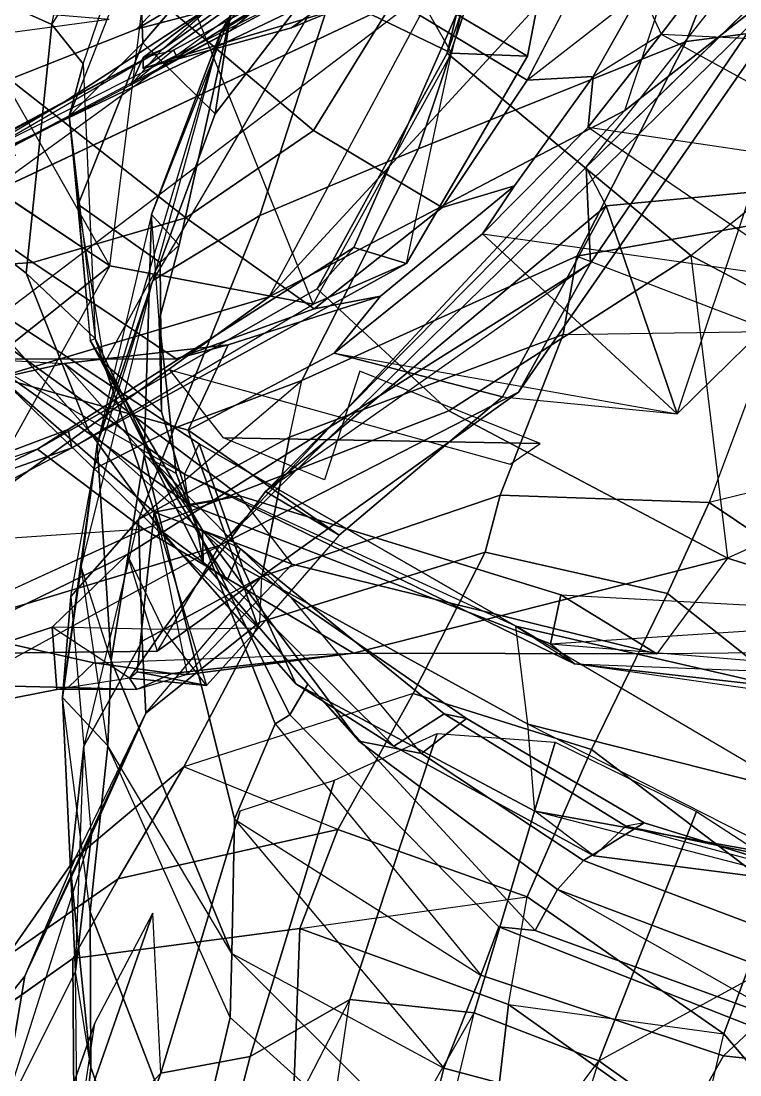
# Model space of a CAD drawing. Extents: x -0.135 to 0.053, y -0.194 to 0.215.
# Drawn here: x -0.00536 to 0.01783, y -0.07846 to -0.04448 of the extents above; entities that cross this region are included whole.
import ezdxf

# ---------------------------------------------------------------- set-up
doc = ezdxf.new("R2010")
doc.units = 0
for name, color, linetype in [('FIGURE_1_MAN_SUIT_COAT_LINER', 9, 'CONTINUOUS'), ('FIGURE_1_MAN_SUIT_JACKET', 176, 'CONTINUOUS'), ('FIGURE_1_MAN_SUIT_SHIRT', 7, 'CONTINUOUS'), ('FIGURE_1_MAN_SUIT_SLEEVES', 176, 'CONTINUOUS')]:
    doc.layers.add(name, color=color, linetype=linetype)

msp = doc.modelspace()

# ---------------------------------------------------------------- linework, layer by layer
at = {"layer": 'FIGURE_1_MAN_SUIT_COAT_LINER', "invisible_edges": 8}
for points in [[(-0.014726, -0.046076, 0.544448), (-0.00956, -0.043842, 0.555084), (-0.002517, -0.044411, 0.546648)], [(-0.008348, -0.046943, 0.536831), (-0.014726, -0.046076, 0.544448), (-0.002517, -0.044411, 0.546648)]]:
    msp.add_3dface(points, dxfattribs=at)
at = {"layer": 'FIGURE_1_MAN_SUIT_JACKET', "invisible_edges": 8}
for points in [[(0.012872, -0.049193, 0.499271), (0.013006, -0.05228, 0.499027), (0.029946, -0.027464, 0.488578)], [(0.029078, -0.033316, 0.489377), (0.012872, -0.049193, 0.499271), (0.029946, -0.027464, 0.488578)], [(0.026335, -0.033916, 0.483064), (0.029946, -0.027464, 0.488578), (0.013006, -0.05228, 0.499027)], [(0.001326, -0.032886, 0.581425), (-0.001061, -0.040898, 0.578369), (0.008527, -0.045508, 0.576178)], [(0.010823, -0.035868, 0.58015), (0.001326, -0.032886, 0.581425), (0.008527, -0.045508, 0.576178)], [(0.012872, -0.049193, 0.499271), (0.029078, -0.033316, 0.489377), (0.018191, -0.049993, 0.498476)], [(0.020247, -0.042549, 0.482332), (0.026335, -0.033916, 0.483064), (0.010686, -0.056442, 0.495917)], [(0.013006, -0.05228, 0.499027), (0.010686, -0.056442, 0.495917), (0.026335, -0.033916, 0.483064)], [(-0.016588, -0.043001, 0.576943), (-0.002495, -0.052368, 0.573809), (-0.012533, -0.034725, 0.583775)], [(-0.014311, -0.041963, 0.312232), (0.00768, -0.034911, 0.313048), (-0.001643, -0.044736, 0.358428)], [(-0.002495, -0.052368, 0.573809), (-0.001061, -0.040898, 0.578369), (-0.012533, -0.034725, 0.583775)], [(0.014402, -0.035202, 0.359598), (-0.001643, -0.044736, 0.358428), (0.00768, -0.034911, 0.313048)], [(-0.00081, -0.045393, 0.414717), (0.013857, -0.034909, 0.417703), (0.011352, -0.03706, 0.431261)], [(0.013857, -0.034909, 0.417703), (-0.00081, -0.045393, 0.414717), (0.000857, -0.04393, 0.416589)], [(0.0067, -0.042554, 0.39464), (-0.001643, -0.044736, 0.358428), (0.014402, -0.035202, 0.359598)], [(0.010823, -0.035868, 0.58015), (0.008527, -0.045508, 0.576178), (0.010975, -0.045606, 0.574233)], [(0.010975, -0.045606, 0.574233), (0.01271, -0.036709, 0.578276), (0.010823, -0.035868, 0.58015)], [(0.008682, -0.044256, 0.575438), (0.008381, -0.045513, 0.576212), (0.0117, -0.036045, 0.5802)], [(0.023432, -0.046259, 0.570577), (0.0117, -0.036045, 0.5802), (0.008381, -0.045513, 0.576212)], [(0.0117, -0.036045, 0.5802), (0.023432, -0.046259, 0.570577), (0.028693, -0.037929, 0.569875)], [(0.01271, -0.036709, 0.578276), (0.010975, -0.045606, 0.574233), (0.008682, -0.044256, 0.575438)], [(0.011352, -0.03706, 0.431261), (0.008082, -0.043244, 0.457061), (-0.006653, -0.050177, 0.454545)], [(-0.003926, -0.047064, 0.429691), (0.011352, -0.03706, 0.431261), (-0.006653, -0.050177, 0.454545)], [(0.011352, -0.03706, 0.431261), (-0.003926, -0.047064, 0.429691), (-0.00081, -0.045393, 0.414717)], [(0.00264, -0.053369, 0.479206), (0.008082, -0.043244, 0.457061), (0.01741, -0.037336, 0.459247)], [(0.014123, -0.047362, 0.480085), (0.00264, -0.053369, 0.479206), (0.01741, -0.037336, 0.459247)], [(0.020247, -0.042549, 0.482332), (0.014123, -0.047362, 0.480085), (0.01741, -0.037336, 0.459247)], [(0.017686, -0.040197, 0.506038), (0.014652, -0.043516, 0.507977), (0.015289, -0.044899, 0.506685)], [(0.015289, -0.044899, 0.506685), (0.018628, -0.04054, 0.504501), (0.017686, -0.040197, 0.506038)], [(0.018628, -0.04054, 0.504501), (0.015289, -0.044899, 0.506685), (0.02683, -0.045447, 0.502371)], [(-0.002495, -0.052368, 0.573809), (0.004057, -0.053605, 0.571779), (-0.001061, -0.040898, 0.578369)], [(0.004057, -0.053605, 0.571779), (0.008527, -0.045508, 0.576178), (-0.001061, -0.040898, 0.578369)], [(-0.001643, -0.044736, 0.358428), (-0.020598, -0.052261, 0.35958), (-0.014311, -0.041963, 0.312232)], [(0.008218, -0.042066, 0.4061), (0.005411, -0.043223, 0.415315), (0.003363, -0.044692, 0.413946)], [(0.003363, -0.044692, 0.413946), (0.004807, -0.044104, 0.406117), (0.008218, -0.042066, 0.4061)], [(-0.013677, -0.052302, 0.394223), (0.0067, -0.042554, 0.39464), (0.004149, -0.043298, 0.404306)], [(-0.001643, -0.044736, 0.358428), (0.0067, -0.042554, 0.39464), (-0.013677, -0.052302, 0.394223)], [(0.010686, -0.056442, 0.495917), (0.001042, -0.061388, 0.494967), (0.020247, -0.042549, 0.482332)], [(0.014123, -0.047362, 0.480085), (0.020247, -0.042549, 0.482332), (0.001042, -0.061388, 0.494967)], [(0.006673, -0.043777, 0.507706), (0.010963, -0.046385, 0.507204), (0.012906, -0.042658, 0.506282)], [(0.012906, -0.042658, 0.506282), (0.010963, -0.046385, 0.507204), (0.014652, -0.043516, 0.507977)], [(-0.002495, -0.052368, 0.573809), (-0.016588, -0.043001, 0.576943), (-0.018364, -0.049658, 0.568361)], [(-0.011397, -0.051526, 0.404898), (-0.013677, -0.052302, 0.394223), (0.004149, -0.043298, 0.404306)], [(0.004149, -0.043298, 0.404306), (0.001386, -0.044796, 0.405033), (-0.011397, -0.051526, 0.404898)], [(-0.010334, -0.057224, 0.472584), (-0.006653, -0.050177, 0.454545), (0.008082, -0.043244, 0.457061)], [(0.00264, -0.053369, 0.479206), (-0.010334, -0.057224, 0.472584), (0.008082, -0.043244, 0.457061)], [(0.002596, -0.043741, 0.404012), (0.001386, -0.044796, 0.405033), (0.004149, -0.043298, 0.404306)], [(0.003363, -0.044692, 0.413946), (0.005411, -0.043223, 0.415315), (0.001765, -0.043734, 0.417968)], [(-0.001423, -0.04601, 0.415004), (0.001765, -0.043734, 0.417968), (0.000857, -0.04393, 0.416589)], [(0.001765, -0.043734, 0.417968), (-0.001423, -0.04601, 0.415004), (0.003363, -0.044692, 0.413946)], [(-0.000323, -0.045639, 0.405213), (-0.00045, -0.04542, 0.405827), (0.002596, -0.043741, 0.404012)], [(0.001386, -0.044796, 0.405033), (0.002596, -0.043741, 0.404012), (-0.00045, -0.04542, 0.405827)], [(0.002596, -0.043741, 0.404012), (0.002691, -0.043746, 0.403255), (-0.000323, -0.045639, 0.405213)], [(0.004807, -0.044104, 0.406117), (-0.000323, -0.045639, 0.405213), (0.002691, -0.043746, 0.403255)], [(0.010963, -0.046385, 0.507204), (0.006673, -0.043777, 0.507706), (0.004073, -0.048006, 0.508889)], [(0.010963, -0.046385, 0.507204), (0.013094, -0.046264, 0.509518), (0.014652, -0.043516, 0.507977)], [(0.014652, -0.043516, 0.507977), (0.013094, -0.046264, 0.509518), (0.015289, -0.044899, 0.506685)], [(0.000857, -0.04393, 0.416589), (-0.001421, -0.045655, 0.414548), (-0.001423, -0.04601, 0.415004)], [(-0.00081, -0.045393, 0.414717), (-0.001421, -0.045655, 0.414548), (0.000857, -0.04393, 0.416589)], [(-0.000323, -0.045639, 0.405213), (0.004807, -0.044104, 0.406117), (0.003363, -0.044692, 0.413946)], [(0.008381, -0.045513, 0.576212), (0.008682, -0.044256, 0.575438), (0.005371, -0.051779, 0.570598)], [(0.005371, -0.051779, 0.570598), (0.008682, -0.044256, 0.575438), (0.010975, -0.045606, 0.574233)], [(-0.013677, -0.052302, 0.394223), (-0.020598, -0.052261, 0.35958), (-0.001643, -0.044736, 0.358428)], [(0.001386, -0.044796, 0.405033), (-0.001835, -0.04654, 0.40715), (-0.011397, -0.051526, 0.404898)], [(-0.00045, -0.04542, 0.405827), (-0.001835, -0.04654, 0.40715), (0.001386, -0.044796, 0.405033)], [(0.003363, -0.044692, 0.413946), (-0.001423, -0.04601, 0.415004), (-0.000323, -0.045639, 0.405213)], [(0.013094, -0.046264, 0.509518), (0.01294, -0.047894, 0.508405), (0.015289, -0.044899, 0.506685)], [(0.015289, -0.044899, 0.506685), (0.01294, -0.047894, 0.508405), (0.023632, -0.049488, 0.502811)], [(0.015289, -0.044899, 0.506685), (0.023632, -0.049488, 0.502811), (0.02683, -0.045447, 0.502371)], [(-0.018063, -0.054703, 0.415898), (-0.00081, -0.045393, 0.414717), (-0.003926, -0.047064, 0.429691)], [(-0.00081, -0.045393, 0.414717), (-0.018063, -0.054703, 0.415898), (-0.011397, -0.051526, 0.404898)], [(-0.001835, -0.04654, 0.40715), (-0.00081, -0.045393, 0.414717), (-0.011397, -0.051526, 0.404898)], [(-0.001421, -0.045655, 0.414548), (-0.001835, -0.04654, 0.40715), (-0.00081, -0.045393, 0.414717)], [(-0.00045, -0.04542, 0.405827), (-0.001835, -0.04654, 0.40715), (-0.001421, -0.045655, 0.414548)], [(-0.001423, -0.04601, 0.415004), (-0.001421, -0.045655, 0.414548), (-0.00045, -0.04542, 0.405827)], [(-0.00045, -0.04542, 0.405827), (-0.000323, -0.045639, 0.405213), (-0.001423, -0.04601, 0.415004)], [(0.004057, -0.053605, 0.571779), (0.007078, -0.052298, 0.569818), (0.008527, -0.045508, 0.576178)], [(0.016253, -0.05204, 0.570855), (0.008381, -0.045513, 0.576212), (0.004191, -0.053113, 0.570842)], [(0.005371, -0.051779, 0.570598), (0.004191, -0.053113, 0.570842), (0.008381, -0.045513, 0.576212)], [(0.007078, -0.052298, 0.569818), (0.010975, -0.045606, 0.574233), (0.008527, -0.045508, 0.576178)], [(0.008381, -0.045513, 0.576212), (0.016253, -0.05204, 0.570855), (0.023432, -0.046259, 0.570577)], [(0.010975, -0.045606, 0.574233), (0.007078, -0.052298, 0.569818), (0.005371, -0.051779, 0.570598)], [(0.004073, -0.048006, 0.508889), (0.008227, -0.050486, 0.508601), (0.010963, -0.046385, 0.507204)], [(0.008227, -0.050486, 0.508601), (0.010557, -0.049792, 0.51212), (0.013094, -0.046264, 0.509518)], [(0.013094, -0.046264, 0.509518), (0.010963, -0.046385, 0.507204), (0.008227, -0.050486, 0.508601)], [(0.01294, -0.047894, 0.508405), (0.013094, -0.046264, 0.509518), (0.010557, -0.049792, 0.51212)], [(0.016253, -0.05204, 0.570855), (0.026774, -0.05761, 0.559962), (0.023432, -0.046259, 0.570577)], [(-0.003926, -0.047064, 0.429691), (-0.017648, -0.05427, 0.431183), (-0.018063, -0.054703, 0.415898)], [(-0.016577, -0.054533, 0.453438), (-0.017648, -0.05427, 0.431183), (-0.003926, -0.047064, 0.429691)], [(-0.006653, -0.050177, 0.454545), (-0.016577, -0.054533, 0.453438), (-0.003926, -0.047064, 0.429691)], [(0.00264, -0.053369, 0.479206), (0.014123, -0.047362, 0.480085), (0.001042, -0.061388, 0.494967)], [(0.01294, -0.047894, 0.508405), (0.009528, -0.051343, 0.51096), (0.020196, -0.052841, 0.505065)], [(0.010557, -0.049792, 0.51212), (0.009528, -0.051343, 0.51096), (0.01294, -0.047894, 0.508405)], [(0.01294, -0.047894, 0.508405), (0.020196, -0.052841, 0.505065), (0.023632, -0.049488, 0.502811)], [(0.008227, -0.050486, 0.508601), (0.004073, -0.048006, 0.508889), (-0.000049, -0.050825, 0.511355)], [(0.013519, -0.050437, 0.500991), (0.002529, -0.059647, 0.509363), (0.012872, -0.049193, 0.499271)], [(0.013006, -0.05228, 0.499027), (0.012872, -0.049193, 0.499271), (0.002529, -0.059647, 0.509363)], [(0.018191, -0.049993, 0.498476), (0.013519, -0.050437, 0.500991), (0.012872, -0.049193, 0.499271)], [(-0.018364, -0.049658, 0.568361), (-0.009882, -0.058242, 0.563767), (-0.002495, -0.052368, 0.573809)], [(0.004097, -0.05376, 0.512078), (0.006239, -0.053349, 0.515985), (0.010557, -0.049792, 0.51212)], [(0.010557, -0.049792, 0.51212), (0.008227, -0.050486, 0.508601), (0.004097, -0.05376, 0.512078)], [(0.009528, -0.051343, 0.51096), (0.010557, -0.049792, 0.51212), (0.006239, -0.053349, 0.515985)], [(0.015809, -0.057138, 0.507731), (0.013519, -0.050437, 0.500991), (0.018191, -0.049993, 0.498476)], [(0.020196, -0.052841, 0.505065), (0.015809, -0.057138, 0.507731), (0.018191, -0.049993, 0.498476)], [(-0.000049, -0.050825, 0.511355), (0.004097, -0.05376, 0.512078), (0.008227, -0.050486, 0.508601)], [(0.002529, -0.059647, 0.509363), (0.013519, -0.050437, 0.500991), (0.010171, -0.056591, 0.506503)], [(0.010171, -0.056591, 0.506503), (0.013519, -0.050437, 0.500991), (0.015809, -0.057138, 0.507731)], [(0.004097, -0.05376, 0.512078), (-0.000049, -0.050825, 0.511355), (-0.004983, -0.052263, 0.516253)], [(0.009528, -0.051343, 0.51096), (0.004736, -0.055182, 0.514768), (0.015809, -0.057138, 0.507731)], [(0.006239, -0.053349, 0.515985), (0.004736, -0.055182, 0.514768), (0.009528, -0.051343, 0.51096)], [(0.009528, -0.051343, 0.51096), (0.015809, -0.057138, 0.507731), (0.020196, -0.052841, 0.505065)], [(0.004191, -0.053113, 0.570842), (0.005371, -0.051779, 0.570598), (-0.003848, -0.05765, 0.561897)], [(-0.003848, -0.05765, 0.561897), (0.005371, -0.051779, 0.570598), (0.007078, -0.052298, 0.569818)], [(-0.004983, -0.052263, 0.516253), (-0.000357, -0.055368, 0.517558), (0.004097, -0.05376, 0.512078)], [(0.007078, -0.052298, 0.569818), (-0.00373, -0.058235, 0.560105), (-0.003848, -0.05765, 0.561897)], [(-0.00373, -0.058235, 0.560105), (0.007078, -0.052298, 0.569818), (0.004057, -0.053605, 0.571779)], [(0.013006, -0.05228, 0.499027), (-0.001943, -0.061676, 0.510516), (-0.000977, -0.064793, 0.503917)], [(-0.001943, -0.061676, 0.510516), (0.013006, -0.05228, 0.499027), (0.002529, -0.059647, 0.509363)], [(-0.000977, -0.064793, 0.503917), (0.010686, -0.056442, 0.495917), (0.013006, -0.05228, 0.499027)], [(0.004191, -0.053113, 0.570842), (0.008445, -0.057041, 0.567707), (0.016253, -0.05204, 0.570855)], [(0.016253, -0.05204, 0.570855), (0.008445, -0.057041, 0.567707), (0.017434, -0.061792, 0.55786)], [(0.026774, -0.05761, 0.559962), (0.016253, -0.05204, 0.570855), (0.017434, -0.061792, 0.55786)], [(-0.002495, -0.052368, 0.573809), (-0.009882, -0.058242, 0.563767), (-0.00662, -0.05977, 0.561551)], [(0.004057, -0.053605, 0.571779), (-0.002495, -0.052368, 0.573809), (-0.00662, -0.05977, 0.561551)], [(-0.003848, -0.05765, 0.561897), (-0.00483, -0.05828, 0.562405), (0.004191, -0.053113, 0.570842)], [(0.008445, -0.057041, 0.567707), (0.004191, -0.053113, 0.570842), (-0.00483, -0.05828, 0.562405)], [(-0.000357, -0.055368, 0.517558), (0.00132, -0.054917, 0.52134), (0.006239, -0.053349, 0.515985)], [(0.006239, -0.053349, 0.515985), (0.004097, -0.05376, 0.512078), (-0.000357, -0.055368, 0.517558)], [(0.004736, -0.055182, 0.514768), (0.006239, -0.053349, 0.515985), (0.00132, -0.054917, 0.52134)], [(0.00264, -0.053369, 0.479206), (-0.015293, -0.066313, 0.501441), (-0.016088, -0.063425, 0.490277)], [(-0.016088, -0.063425, 0.490277), (-0.010334, -0.057224, 0.472584), (0.00264, -0.053369, 0.479206)], [(0.001042, -0.061388, 0.494967), (-0.015293, -0.066313, 0.501441), (0.00264, -0.053369, 0.479206)], [(-0.00662, -0.05977, 0.561551), (-0.00373, -0.058235, 0.560105), (0.004057, -0.053605, 0.571779)], [(0.00132, -0.054917, 0.52134), (0.000024, -0.057673, 0.52023), (0.004736, -0.055182, 0.514768)], [(0.004736, -0.055182, 0.514768), (0.000024, -0.057673, 0.52023), (0.004902, -0.06106, 0.511896)], [(0.004736, -0.055182, 0.514768), (0.010171, -0.056591, 0.506503), (0.015809, -0.057138, 0.507731)], [(0.004902, -0.06106, 0.511896), (0.010171, -0.056591, 0.506503), (0.004736, -0.055182, 0.514768)], [(0.000615, -0.065898, 0.526789), (0.002303, -0.064058, 0.51854), (-0.006025, -0.055985, 0.529471)], [(0.002303, -0.064058, 0.51854), (0.000024, -0.057673, 0.52023), (-0.006025, -0.055985, 0.529471)], [(-0.006025, -0.055985, 0.529471), (-0.00107, -0.060309, 0.534045), (0.000615, -0.065898, 0.526789)], [(0.001042, -0.061388, 0.494967), (0.010686, -0.056442, 0.495917), (-0.000977, -0.064793, 0.503917)], [(0.010171, -0.056591, 0.506503), (0.004902, -0.06106, 0.511896), (0.002529, -0.059647, 0.509363)], [(-0.00483, -0.05828, 0.562405), (-0.001405, -0.060864, 0.560671), (0.008445, -0.057041, 0.567707)], [(0.008445, -0.057041, 0.567707), (-0.001405, -0.060864, 0.560671), (0.005361, -0.064865, 0.552601)], [(0.005361, -0.064865, 0.552601), (0.017434, -0.061792, 0.55786), (0.008445, -0.057041, 0.567707)], [(-0.00483, -0.05828, 0.562405), (-0.003848, -0.05765, 0.561897), (-0.011421, -0.060491, 0.552134)], [(-0.011421, -0.060491, 0.552134), (-0.003848, -0.05765, 0.561897), (-0.00373, -0.058235, 0.560105)], [(0.004902, -0.06106, 0.511896), (0.000024, -0.057673, 0.52023), (0.002303, -0.064058, 0.51854)], [(0.026774, -0.05761, 0.559962), (0.017434, -0.061792, 0.55786), (0.026677, -0.064752, 0.538224)], [(-0.001405, -0.060864, 0.560671), (-0.00483, -0.05828, 0.562405), (-0.011618, -0.06155, 0.55197)], [(-0.011618, -0.06155, 0.55197), (-0.00483, -0.05828, 0.562405), (-0.011421, -0.060491, 0.552134)], [(-0.00373, -0.058235, 0.560105), (-0.010502, -0.060648, 0.551497), (-0.011421, -0.060491, 0.552134)], [(-0.010502, -0.060648, 0.551497), (-0.00373, -0.058235, 0.560105), (-0.00662, -0.05977, 0.561551)], [(0.002529, -0.059647, 0.509363), (-0.000767, -0.064093, 0.518646), (-0.001943, -0.061676, 0.510516)], [(-0.000767, -0.064093, 0.518646), (0.002529, -0.059647, 0.509363), (0.004902, -0.06106, 0.511896)], [(-0.001616, -0.065458, 0.53814), (-0.00107, -0.060309, 0.534045), (-0.000009, -0.065545, 0.54525)], [(-0.00107, -0.060309, 0.534045), (-0.001616, -0.065458, 0.53814), (0.000615, -0.065898, 0.526789)], [(-0.00107, -0.060309, 0.534045), (0.003381, -0.061988, 0.533904), (-0.000009, -0.065545, 0.54525)], [(-0.008273, -0.063994, 0.549587), (-0.001405, -0.060864, 0.560671), (-0.011618, -0.06155, 0.55197)], [(0.005361, -0.064865, 0.552601), (-0.001405, -0.060864, 0.560671), (-0.008273, -0.063994, 0.549587)], [(0.004902, -0.06106, 0.511896), (0.002303, -0.064058, 0.51854), (-0.000767, -0.064093, 0.518646)], [(-0.009681, -0.06726, 0.504322), (-0.015293, -0.066313, 0.501441), (0.001042, -0.061388, 0.494967)], [(-0.009681, -0.06726, 0.504322), (0.001042, -0.061388, 0.494967), (-0.000977, -0.064793, 0.503917)], [(-0.008524, -0.06489, 0.512996), (-0.001943, -0.061676, 0.510516), (-0.004359, -0.064021, 0.520283)], [(-0.001943, -0.061676, 0.510516), (-0.008524, -0.06489, 0.512996), (-0.000977, -0.064793, 0.503917)], [(-0.000767, -0.064093, 0.518646), (-0.004359, -0.064021, 0.520283), (-0.001943, -0.061676, 0.510516)], [(0.017434, -0.061792, 0.55786), (0.005361, -0.064865, 0.552601), (0.015151, -0.064887, 0.536291)], [(0.026677, -0.064752, 0.538224), (0.017434, -0.061792, 0.55786), (0.015151, -0.064887, 0.536291)], [(-0.000009, -0.065545, 0.54525), (0.003381, -0.061988, 0.533904), (0.015151, -0.064887, 0.536291)], [(-0.004359, -0.064021, 0.520283), (-0.010627, -0.066097, 0.523187), (-0.008524, -0.06489, 0.512996)], [(-0.010627, -0.066097, 0.523187), (-0.004359, -0.064021, 0.520283), (-0.004204, -0.066031, 0.528991)], [(-0.003016, -0.065174, 0.544757), (-0.008273, -0.063994, 0.549587), (-0.00965, -0.06583, 0.542114)], [(-0.008273, -0.063994, 0.549587), (-0.003016, -0.065174, 0.544757), (0.005361, -0.064865, 0.552601)], [(-0.001866, -0.065664, 0.527698), (-0.004204, -0.066031, 0.528991), (-0.004359, -0.064021, 0.520283)], [(-0.000767, -0.064093, 0.518646), (-0.001866, -0.065664, 0.527698), (-0.004359, -0.064021, 0.520283)], [(0.000615, -0.065898, 0.526789), (-0.001866, -0.065664, 0.527698), (-0.000767, -0.064093, 0.518646)], [(0.002303, -0.064058, 0.51854), (0.000615, -0.065898, 0.526789), (-0.000767, -0.064093, 0.518646)], [(-0.000977, -0.064793, 0.503917), (-0.008524, -0.06489, 0.512996), (-0.009681, -0.06726, 0.504322)], [(-0.003016, -0.065174, 0.544757), (-0.000495, -0.06552, 0.543029), (0.005361, -0.064865, 0.552601)], [(-0.000009, -0.065545, 0.54525), (0.005361, -0.064865, 0.552601), (-0.000495, -0.06552, 0.543029)], [(0.015151, -0.064887, 0.536291), (0.005361, -0.064865, 0.552601), (-0.000009, -0.065545, 0.54525)], [(-0.00965, -0.06583, 0.542114), (-0.003844, -0.065962, 0.537828), (-0.003016, -0.065174, 0.544757)], [(-0.000495, -0.06552, 0.543029), (-0.003016, -0.065174, 0.544757), (-0.003844, -0.065962, 0.537828)], [(-0.003844, -0.065962, 0.537828), (-0.001632, -0.06603, 0.536524), (-0.000495, -0.06552, 0.543029)], [(-0.001866, -0.065664, 0.527698), (0.000615, -0.065898, 0.526789), (-0.001616, -0.065458, 0.53814)], [(-0.001632, -0.06603, 0.536524), (-0.001866, -0.065664, 0.527698), (-0.001616, -0.065458, 0.53814)], [(-0.001616, -0.065458, 0.53814), (-0.000009, -0.065545, 0.54525), (-0.001632, -0.06603, 0.536524)], [(-0.000009, -0.065545, 0.54525), (-0.000495, -0.06552, 0.543029), (-0.001632, -0.06603, 0.536524)], [(-0.003844, -0.065962, 0.537828), (-0.00965, -0.06583, 0.542114), (-0.010253, -0.067199, 0.531668)], [(-0.001866, -0.065664, 0.527698), (-0.001632, -0.06603, 0.536524), (-0.004204, -0.066031, 0.528991)], [(-0.004204, -0.066031, 0.528991), (-0.010253, -0.067199, 0.531668), (-0.010627, -0.066097, 0.523187)], [(-0.010253, -0.067199, 0.531668), (-0.004204, -0.066031, 0.528991), (-0.003844, -0.065962, 0.537828)], [(-0.001632, -0.06603, 0.536524), (-0.003844, -0.065962, 0.537828), (-0.004204, -0.066031, 0.528991)]]:
    msp.add_3dface(points, dxfattribs=at)
at = {"layer": 'FIGURE_1_MAN_SUIT_SHIRT', "invisible_edges": 8}
for points in [[(0.001555, -0.04372, 0.567585), (-0.010507, -0.037132, 0.569915), (-0.005556, -0.048826, 0.557067)], [(0.00117, -0.057914, 0.538189), (-0.000567, -0.055724, 0.534809), (0.010421, -0.058769, 0.541148)], [(0.011385, -0.058097, 0.546216), (0.005566, -0.055771, 0.546205), (0.004423, -0.059271, 0.535652)], [(0.010421, -0.058769, 0.541148), (0.011385, -0.058097, 0.546216), (0.00117, -0.057914, 0.538189)], [(0.004423, -0.059271, 0.535652), (0.00117, -0.057914, 0.538189), (0.011385, -0.058097, 0.546216)], [(0.004748, -0.068959, 0.409311), (0.008067, -0.067447, 0.406772), (0.005248, -0.076033, 0.398571)], [(0.009254, -0.07646, 0.397515), (0.005248, -0.076033, 0.398571), (0.008067, -0.067447, 0.406772)], [(0.008067, -0.067447, 0.406772), (0.011866, -0.067727, 0.405892), (0.009254, -0.07646, 0.397515)], [(0.009254, -0.07646, 0.397515), (0.011866, -0.067727, 0.405892), (0.016428, -0.069964, 0.405318)], [(-0.000851, -0.078408, 0.403928), (0.001709, -0.069947, 0.412573), (0.004748, -0.068959, 0.409311)], [(0.004748, -0.068959, 0.409311), (0.002028, -0.077863, 0.400614), (-0.000851, -0.078408, 0.403928)], [(0.005248, -0.076033, 0.398571), (0.002028, -0.077863, 0.400614), (0.004748, -0.068959, 0.409311)], [(0.001709, -0.069947, 0.412573), (-0.000851, -0.078408, 0.403928), (-0.00111, -0.073249, 0.416089)], [(0.016428, -0.069964, 0.405318), (0.01328, -0.078001, 0.397256), (0.009254, -0.07646, 0.397515)], [(0.01328, -0.078001, 0.397256), (0.016428, -0.069964, 0.405318), (0.021726, -0.073415, 0.405664)], [(-0.00111, -0.073249, 0.416089), (-0.00409, -0.081773, 0.406445), (-0.005598, -0.084179, 0.41117)], [(-0.005598, -0.084179, 0.41117), (-0.002981, -0.076794, 0.420211), (-0.00111, -0.073249, 0.416089)], [(-0.000851, -0.078408, 0.403928), (-0.00409, -0.081773, 0.406445), (-0.00111, -0.073249, 0.416089)], [(0.01798, -0.081341, 0.397425), (0.01328, -0.078001, 0.397256), (0.021726, -0.073415, 0.405664)], [(-0.000192, -0.086495, 0.389535), (0.002028, -0.077863, 0.400614), (0.005248, -0.076033, 0.398571)], [(0.003753, -0.08603, 0.387673), (-0.000192, -0.086495, 0.389535), (0.005248, -0.076033, 0.398571)], [(0.003753, -0.08603, 0.387673), (0.005248, -0.076033, 0.398571), (0.009254, -0.07646, 0.397515)], [(0.006846, -0.086575, 0.38678), (0.003753, -0.08603, 0.387673), (0.009254, -0.07646, 0.397515)], [(0.006846, -0.086575, 0.38678), (0.009254, -0.07646, 0.397515), (0.01328, -0.078001, 0.397256)], [(-0.003641, -0.081189, 0.423319), (-0.002981, -0.076794, 0.420211), (-0.005598, -0.084179, 0.41117)], [(-0.004354, -0.087981, 0.392327), (-0.000851, -0.078408, 0.403928), (0.002028, -0.077863, 0.400614)], [(0.002028, -0.077863, 0.400614), (-0.000192, -0.086495, 0.389535), (-0.004354, -0.087981, 0.392327)], [(0.010177, -0.0882, 0.386476), (0.006846, -0.086575, 0.38678), (0.01328, -0.078001, 0.397256)], [(0.010177, -0.0882, 0.386476), (0.01328, -0.078001, 0.397256), (0.01798, -0.081341, 0.397425)], [(-0.000851, -0.078408, 0.403928), (-0.004354, -0.087981, 0.392327), (-0.00409, -0.081773, 0.406445)]]:
    msp.add_3dface(points, dxfattribs=at)
at = {"layer": 'FIGURE_1_MAN_SUIT_SLEEVES', "invisible_edges": 8}
for points in [[(-0.004369, -0.044593, 0.478605), (-0.012748, -0.040847, 0.510215), (-0.002938, -0.037536, 0.478868)], [(-0.004369, -0.044593, 0.478605), (-0.002938, -0.037536, 0.478868), (-0.001322, -0.039869, 0.466593)], [(0.010421, -0.039768, 0.436977), (0.018958, -0.037628, 0.433086), (0.016101, -0.045131, 0.426602)], [(0.02312, -0.044226, 0.425629), (0.016101, -0.045131, 0.426602), (0.018958, -0.037628, 0.433086)], [(0.004073, -0.048006, 0.508889), (-0.00807, -0.037771, 0.507552), (-0.012748, -0.040847, 0.510215)], [(-0.00807, -0.037771, 0.507552), (0.004073, -0.048006, 0.508889), (0.006673, -0.043777, 0.507706)], [(0.003854, -0.038943, 0.453412), (-0.001429, -0.045179, 0.456948), (-0.001555, -0.041762, 0.460205)], [(0.000905, -0.047464, 0.450726), (-0.001429, -0.045179, 0.456948), (0.003854, -0.038943, 0.453412)], [(0.003854, -0.038943, 0.453412), (0.005833, -0.041055, 0.4465), (0.000905, -0.047464, 0.450726)], [(0.001093, -0.044804, 0.448045), (0.00139, -0.044278, 0.453228), (0.005655, -0.039302, 0.447572)], [(0.005069, -0.042318, 0.441381), (0.001093, -0.044804, 0.448045), (0.005655, -0.039302, 0.447572)], [(-0.003357, -0.045858, 0.467857), (-0.004369, -0.044593, 0.478605), (-0.001322, -0.039869, 0.466593)], [(-0.003357, -0.045858, 0.467857), (-0.001322, -0.039869, 0.466593), (-0.001555, -0.041762, 0.460205)], [(0.005069, -0.042318, 0.441381), (0.010421, -0.039768, 0.436977), (0.007464, -0.048595, 0.430114)], [(0.016101, -0.045131, 0.426602), (0.007464, -0.048595, 0.430114), (0.010421, -0.039768, 0.436977)], [(-0.000049, -0.050825, 0.511355), (-0.012748, -0.040847, 0.510215), (-0.011991, -0.047401, 0.512378)], [(-0.012748, -0.040847, 0.510215), (-0.000049, -0.050825, 0.511355), (0.004073, -0.048006, 0.508889)], [(-0.012748, -0.040847, 0.510215), (-0.004369, -0.044593, 0.478605), (-0.005202, -0.05261, 0.48208)], [(-0.005202, -0.05261, 0.48208), (-0.011991, -0.047401, 0.512378), (-0.012748, -0.040847, 0.510215)], [(0.00139, -0.044278, 0.453228), (0.000905, -0.047464, 0.450726), (0.005833, -0.041055, 0.4465)], [(-0.001555, -0.041762, 0.460205), (-0.003816, -0.047545, 0.461857), (-0.003357, -0.045858, 0.467857)], [(-0.001555, -0.041762, 0.460205), (-0.001429, -0.045179, 0.456948), (-0.003816, -0.047545, 0.461857)], [(0.005069, -0.042318, 0.441381), (0.002343, -0.050744, 0.436375), (-0.001115, -0.052842, 0.443737)], [(0.001093, -0.044804, 0.448045), (0.005069, -0.042318, 0.441381), (-0.001115, -0.052842, 0.443737)], [(0.007464, -0.048595, 0.430114), (0.002343, -0.050744, 0.436375), (0.005069, -0.042318, 0.441381)], [(0.00139, -0.044278, 0.453228), (0.001093, -0.044804, 0.448045), (-0.001157, -0.050716, 0.454664)], [(-0.000267, -0.051706, 0.451638), (0.00139, -0.044278, 0.453228), (-0.001157, -0.050716, 0.454664)], [(0.000905, -0.047464, 0.450726), (0.00139, -0.044278, 0.453228), (-0.000267, -0.051706, 0.451638)], [(0.016101, -0.045131, 0.426602), (0.02312, -0.044226, 0.425629), (0.020053, -0.050738, 0.418171)], [(-0.002967, -0.054718, 0.470228), (-0.005202, -0.05261, 0.48208), (-0.004369, -0.044593, 0.478605)], [(-0.004369, -0.044593, 0.478605), (-0.003357, -0.045858, 0.467857), (-0.002967, -0.054718, 0.470228)], [(0.001093, -0.044804, 0.448045), (-0.001115, -0.052842, 0.443737), (-0.002913, -0.058122, 0.448855)], [(-0.001157, -0.050716, 0.454664), (0.001093, -0.044804, 0.448045), (-0.002913, -0.058122, 0.448855)], [(-0.001429, -0.045179, 0.456948), (-0.00352, -0.050389, 0.459029), (-0.003816, -0.047545, 0.461857)], [(-0.000877, -0.052261, 0.453439), (-0.00352, -0.050389, 0.459029), (-0.001429, -0.045179, 0.456948)], [(-0.001429, -0.045179, 0.456948), (0.000905, -0.047464, 0.450726), (-0.000877, -0.052261, 0.453439)], [(0.007464, -0.048595, 0.430114), (0.016101, -0.045131, 0.426602), (0.012566, -0.052057, 0.418302)], [(0.020053, -0.050738, 0.418171), (0.012566, -0.052057, 0.418302), (0.016101, -0.045131, 0.426602)], [(-0.003357, -0.045858, 0.467857), (-0.003816, -0.047545, 0.461857), (-0.002967, -0.054718, 0.470228)], [(-0.009188, -0.052534, 0.524543), (-0.004983, -0.052263, 0.516253), (-0.011991, -0.047401, 0.512378)], [(-0.011991, -0.047401, 0.512378), (-0.004983, -0.052263, 0.516253), (-0.000049, -0.050825, 0.511355)], [(-0.011991, -0.047401, 0.512378), (-0.005202, -0.05261, 0.48208), (-0.003188, -0.057671, 0.486992)], [(-0.003188, -0.057671, 0.486992), (-0.007303, -0.053061, 0.513537), (-0.011991, -0.047401, 0.512378)], [(-0.003816, -0.047545, 0.461857), (-0.00352, -0.050389, 0.459029), (-0.003139, -0.054779, 0.462691)], [(-0.003816, -0.047545, 0.461857), (-0.003139, -0.054779, 0.462691), (-0.002967, -0.054718, 0.470228)], [(-0.000267, -0.051706, 0.451638), (-0.000877, -0.052261, 0.453439), (0.000905, -0.047464, 0.450726)], [(-0.000421, -0.057608, 0.428529), (0.002343, -0.050744, 0.436375), (0.007464, -0.048595, 0.430114)], [(0.007464, -0.048595, 0.430114), (0.003698, -0.056067, 0.42179), (-0.000421, -0.057608, 0.428529)], [(0.012566, -0.052057, 0.418302), (0.003698, -0.056067, 0.42179), (0.007464, -0.048595, 0.430114)], [(-0.00352, -0.050389, 0.459029), (-0.002684, -0.055522, 0.458749), (-0.003139, -0.054779, 0.462691)], [(-0.00352, -0.050389, 0.459029), (-0.000877, -0.052261, 0.453439), (-0.002684, -0.055522, 0.458749)], [(0.002343, -0.050744, 0.436375), (-0.000421, -0.057608, 0.428529), (-0.00301, -0.058929, 0.438422)], [(-0.00301, -0.058929, 0.438422), (-0.001115, -0.052842, 0.443737), (0.002343, -0.050744, 0.436375)], [(-0.001396, -0.058482, 0.456145), (-0.001157, -0.050716, 0.454664), (-0.002913, -0.058122, 0.448855)], [(-0.000902, -0.05412, 0.458106), (-0.001157, -0.050716, 0.454664), (-0.001396, -0.058482, 0.456145)], [(-0.000902, -0.05412, 0.458106), (-0.000267, -0.051706, 0.451638), (-0.001157, -0.050716, 0.454664)], [(0.012566, -0.052057, 0.418302), (0.020053, -0.050738, 0.418171), (0.0189, -0.054482, 0.41235)], [(-0.000877, -0.052261, 0.453439), (-0.000267, -0.051706, 0.451638), (-0.000902, -0.05412, 0.458106)], [(-0.000357, -0.055368, 0.517558), (-0.004983, -0.052263, 0.516253), (-0.009188, -0.052534, 0.524543)], [(-0.000877, -0.052261, 0.453439), (-0.000833, -0.057077, 0.454434), (-0.002684, -0.055522, 0.458749)], [(-0.000902, -0.05412, 0.458106), (-0.000833, -0.057077, 0.454434), (-0.000877, -0.052261, 0.453439)], [(0.012566, -0.052057, 0.418302), (0.012131, -0.054587, 0.41287), (0.003298, -0.057893, 0.416849)], [(0.003298, -0.057893, 0.416849), (0.003698, -0.056067, 0.42179), (0.012566, -0.052057, 0.418302)], [(0.012131, -0.054587, 0.41287), (0.012566, -0.052057, 0.418302), (0.0189, -0.054482, 0.41235)], [(-0.000085, -0.059089, 0.526791), (-0.009188, -0.052534, 0.524543), (-0.007303, -0.053061, 0.513537)], [(-0.006542, -0.05538, 0.527974), (-0.009188, -0.052534, 0.524543), (-0.000085, -0.059089, 0.526791)], [(-0.009188, -0.052534, 0.524543), (-0.006542, -0.05538, 0.527974), (-0.000357, -0.055368, 0.517558)], [(-0.005202, -0.05261, 0.48208), (-0.002967, -0.054718, 0.470228), (-0.000852, -0.060909, 0.476174)], [(-0.000852, -0.060909, 0.476174), (-0.003188, -0.057671, 0.486992), (-0.005202, -0.05261, 0.48208)], [(-0.00342, -0.062073, 0.444764), (-0.002913, -0.058122, 0.448855), (-0.001115, -0.052842, 0.443737)], [(-0.00301, -0.058929, 0.438422), (-0.00342, -0.062073, 0.444764), (-0.001115, -0.052842, 0.443737)], [(-0.007303, -0.053061, 0.513537), (-0.003188, -0.057671, 0.486992), (0.001794, -0.062105, 0.491517)], [(0.001794, -0.062105, 0.491517), (0.000383, -0.058109, 0.514269), (-0.007303, -0.053061, 0.513537)], [(-0.007303, -0.053061, 0.513537), (0.000383, -0.058109, 0.514269), (-0.000085, -0.059089, 0.526791)], [(-0.001396, -0.058482, 0.456145), (-0.000354, -0.059064, 0.458638), (-0.000902, -0.05412, 0.458106)], [(-0.000833, -0.057077, 0.454434), (-0.000902, -0.05412, 0.458106), (-0.000354, -0.059064, 0.458638)], [(0.003298, -0.057893, 0.416849), (0.012131, -0.054587, 0.41287), (0.010098, -0.059765, 0.408717)], [(0.016844, -0.059999, 0.406947), (0.010098, -0.059765, 0.408717), (0.012131, -0.054587, 0.41287)], [(0.012131, -0.054587, 0.41287), (0.0189, -0.054482, 0.41235), (0.016844, -0.059999, 0.406947)], [(0.0189, -0.054482, 0.41235), (0.024969, -0.058038, 0.410974), (0.016844, -0.059999, 0.406947)], [(0.00132, -0.054917, 0.52134), (-0.000357, -0.055368, 0.517558), (-0.006542, -0.05538, 0.527974)], [(-0.006542, -0.05538, 0.527974), (-0.003969, -0.055518, 0.531086), (0.00132, -0.054917, 0.52134)], [(0.00132, -0.054917, 0.52134), (-0.003969, -0.055518, 0.531086), (-0.006025, -0.055985, 0.529471)], [(-0.006025, -0.055985, 0.529471), (0.000024, -0.057673, 0.52023), (0.00132, -0.054917, 0.52134)], [(-0.003139, -0.054779, 0.462691), (-0.00101, -0.058746, 0.464788), (-0.002967, -0.054718, 0.470228)], [(-0.00101, -0.058746, 0.464788), (-0.003139, -0.054779, 0.462691), (0.000493, -0.060891, 0.46187)], [(0.000493, -0.060891, 0.46187), (-0.003139, -0.054779, 0.462691), (-0.002684, -0.055522, 0.458749)], [(-0.002967, -0.054718, 0.470228), (-0.00101, -0.058746, 0.464788), (0.001287, -0.062512, 0.468133)], [(0.001287, -0.062512, 0.468133), (-0.000852, -0.060909, 0.476174), (-0.002967, -0.054718, 0.470228)], [(-0.006542, -0.05538, 0.527974), (0.000054, -0.06007, 0.531623), (-0.003969, -0.055518, 0.531086)], [(0.000054, -0.06007, 0.531623), (-0.006542, -0.05538, 0.527974), (-0.000085, -0.059089, 0.526791)], [(-0.00107, -0.060309, 0.534045), (-0.006025, -0.055985, 0.529471), (-0.003969, -0.055518, 0.531086)], [(0.000054, -0.06007, 0.531623), (0.001694, -0.059783, 0.533855), (-0.003969, -0.055518, 0.531086)], [(-0.003969, -0.055518, 0.531086), (0.001694, -0.059783, 0.533855), (-0.00107, -0.060309, 0.534045)], [(0.000513, -0.061924, 0.457272), (-0.002684, -0.055522, 0.458749), (-0.000833, -0.057077, 0.454434)], [(-0.002684, -0.055522, 0.458749), (0.000513, -0.061924, 0.457272), (0.000493, -0.060891, 0.46187)], [(-0.001569, -0.060549, 0.423455), (-0.000421, -0.057608, 0.428529), (0.003698, -0.056067, 0.42179)], [(0.003298, -0.057893, 0.416849), (-0.001569, -0.060549, 0.423455), (0.003698, -0.056067, 0.42179)], [(-0.000833, -0.057077, 0.454434), (0.000316, -0.06084, 0.460022), (0.000513, -0.061924, 0.457272)], [(-0.000354, -0.059064, 0.458638), (0.000316, -0.06084, 0.460022), (-0.000833, -0.057077, 0.454434)], [(-0.000421, -0.057608, 0.428529), (-0.001569, -0.060549, 0.423455), (-0.003755, -0.063033, 0.432156)], [(-0.003755, -0.063033, 0.432156), (-0.00301, -0.058929, 0.438422), (-0.000421, -0.057608, 0.428529)], [(-0.003188, -0.057671, 0.486992), (-0.000852, -0.060909, 0.476174), (0.0035, -0.065844, 0.480781)], [(0.0035, -0.065844, 0.480781), (0.001794, -0.062105, 0.491517), (-0.003188, -0.057671, 0.486992)], [(-0.001461, -0.064468, 0.419473), (-0.001569, -0.060549, 0.423455), (0.003298, -0.057893, 0.416849)], [(0.003298, -0.057893, 0.416849), (0.002411, -0.062385, 0.413173), (-0.001461, -0.064468, 0.419473)], [(0.000383, -0.058109, 0.514269), (0.010605, -0.063985, 0.516323), (-0.000085, -0.059089, 0.526791)], [(0.000383, -0.058109, 0.514269), (0.001794, -0.062105, 0.491517), (0.010985, -0.067145, 0.495178)], [(0.010985, -0.067145, 0.495178), (0.010605, -0.063985, 0.516323), (0.000383, -0.058109, 0.514269)], [(0.010098, -0.059765, 0.408717), (0.002411, -0.062385, 0.413173), (0.003298, -0.057893, 0.416849)], [(0.024969, -0.058038, 0.410974), (0.022644, -0.063907, 0.405603), (0.016844, -0.059999, 0.406947)], [(-0.002459, -0.065102, 0.449384), (-0.002913, -0.058122, 0.448855), (-0.00342, -0.062073, 0.444764)], [(-0.002913, -0.058122, 0.448855), (-0.002459, -0.065102, 0.449384), (-0.001396, -0.058482, 0.456145)], [(0.00152, -0.070211, 0.455382), (-0.001396, -0.058482, 0.456145), (-0.002459, -0.065102, 0.449384)], [(0.002837, -0.067136, 0.45951), (-0.000354, -0.059064, 0.458638), (-0.001396, -0.058482, 0.456145)], [(-0.001396, -0.058482, 0.456145), (0.00152, -0.070211, 0.455382), (0.002837, -0.067136, 0.45951)], [(0.001717, -0.061493, 0.464319), (-0.00101, -0.058746, 0.464788), (0.000493, -0.060891, 0.46187)], [(0.001717, -0.061493, 0.464319), (0.001287, -0.062512, 0.468133), (-0.00101, -0.058746, 0.464788)], [(-0.004031, -0.066292, 0.438223), (-0.00342, -0.062073, 0.444764), (-0.00301, -0.058929, 0.438422)], [(-0.003755, -0.063033, 0.432156), (-0.004031, -0.066292, 0.438223), (-0.00301, -0.058929, 0.438422)], [(0.000316, -0.06084, 0.460022), (-0.000354, -0.059064, 0.458638), (0.002837, -0.067136, 0.45951)], [(0.011724, -0.06456, 0.533458), (0.000054, -0.06007, 0.531623), (-0.000085, -0.059089, 0.526791)], [(-0.000085, -0.059089, 0.526791), (0.012497, -0.065209, 0.527623), (0.011724, -0.06456, 0.533458)], [(0.010605, -0.063985, 0.516323), (0.012497, -0.065209, 0.527623), (-0.000085, -0.059089, 0.526791)], [(0.003381, -0.061988, 0.533904), (-0.00107, -0.060309, 0.534045), (0.001694, -0.059783, 0.533855)], [(0.001694, -0.059783, 0.533855), (0.000054, -0.06007, 0.531623), (0.011724, -0.06456, 0.533458)], [(0.011724, -0.06456, 0.533458), (0.012051, -0.062978, 0.535305), (0.001694, -0.059783, 0.533855)], [(0.003381, -0.061988, 0.533904), (0.001694, -0.059783, 0.533855), (0.012051, -0.062978, 0.535305)], [(0.010098, -0.059765, 0.408717), (0.009607, -0.061603, 0.405454), (0.002345, -0.06386, 0.410171)], [(0.002345, -0.06386, 0.410171), (0.002411, -0.062385, 0.413173), (0.010098, -0.059765, 0.408717)], [(0.009607, -0.061603, 0.405454), (0.010098, -0.059765, 0.408717), (0.016844, -0.059999, 0.406947)], [(0.016844, -0.059999, 0.406947), (0.0155, -0.062937, 0.402898), (0.009607, -0.061603, 0.405454)], [(0.0155, -0.062937, 0.402898), (0.016844, -0.059999, 0.406947), (0.022644, -0.063907, 0.405603)], [(-0.003755, -0.063033, 0.432156), (-0.001569, -0.060549, 0.423455), (-0.003335, -0.067864, 0.427057)], [(-0.001569, -0.060549, 0.423455), (-0.001461, -0.064468, 0.419473), (-0.003335, -0.067864, 0.427057)], [(0.006662, -0.067854, 0.471171), (0.0035, -0.065844, 0.480781), (-0.000852, -0.060909, 0.476174)], [(-0.000852, -0.060909, 0.476174), (0.001287, -0.062512, 0.468133), (0.006662, -0.067854, 0.471171)], [(0.002837, -0.067136, 0.45951), (0.003308, -0.066852, 0.460305), (0.000316, -0.06084, 0.460022)], [(0.000316, -0.06084, 0.460022), (0.003308, -0.066852, 0.460305), (0.003887, -0.065859, 0.461718)], [(0.003887, -0.065859, 0.461718), (0.000513, -0.061924, 0.457272), (0.000316, -0.06084, 0.460022)], [(0.003356, -0.063068, 0.463469), (0.001717, -0.061493, 0.464319), (0.000493, -0.060891, 0.46187)], [(0.005538, -0.067702, 0.461049), (0.000493, -0.060891, 0.46187), (0.000513, -0.061924, 0.457272)], [(0.003356, -0.063068, 0.463469), (0.000493, -0.060891, 0.46187), (0.005538, -0.067702, 0.461049)], [(0.001287, -0.062512, 0.468133), (0.001717, -0.061493, 0.464319), (0.008292, -0.066819, 0.466698)], [(0.008292, -0.066819, 0.466698), (0.001717, -0.061493, 0.464319), (0.003356, -0.063068, 0.463469)], [(-0.000115, -0.068522, 0.40158), (0.002345, -0.06386, 0.410171), (0.009607, -0.061603, 0.405454)], [(0.009607, -0.061603, 0.405454), (0.00729, -0.066157, 0.397625), (-0.000115, -0.068522, 0.40158)], [(0.00729, -0.066157, 0.397625), (0.009607, -0.061603, 0.405454), (0.0155, -0.062937, 0.402898)], [(-0.002566, -0.067853, 0.445857), (-0.00342, -0.062073, 0.444764), (-0.004031, -0.066292, 0.438223)], [(-0.002566, -0.067853, 0.445857), (-0.002459, -0.065102, 0.449384), (-0.00342, -0.062073, 0.444764)], [(0.000513, -0.061924, 0.457272), (0.003887, -0.065859, 0.461718), (0.005538, -0.067702, 0.461049)], [(0.001794, -0.062105, 0.491517), (0.0035, -0.065844, 0.480781), (0.011212, -0.069951, 0.484824)], [(0.011212, -0.069951, 0.484824), (0.010985, -0.067145, 0.495178), (0.001794, -0.062105, 0.491517)], [(0.012051, -0.062978, 0.535305), (0.015151, -0.064887, 0.536291), (0.003381, -0.061988, 0.533904)], [(-0.001339, -0.066799, 0.416399), (-0.001461, -0.064468, 0.419473), (0.002411, -0.062385, 0.413173)], [(0.002345, -0.06386, 0.410171), (-0.001339, -0.066799, 0.416399), (0.002411, -0.062385, 0.413173)], [(0.008292, -0.066819, 0.466698), (0.006662, -0.067854, 0.471171), (0.001287, -0.062512, 0.468133)], [(-0.003763, -0.071799, 0.432243), (-0.004031, -0.066292, 0.438223), (-0.003755, -0.063033, 0.432156)], [(-0.003755, -0.063033, 0.432156), (-0.003335, -0.067864, 0.427057), (-0.003763, -0.071799, 0.432243)], [(0.007555, -0.068092, 0.464412), (0.009014, -0.06697, 0.465061), (0.003356, -0.063068, 0.463469)], [(0.003356, -0.063068, 0.463469), (0.009014, -0.06697, 0.465061), (0.008292, -0.066819, 0.466698)], [(0.005538, -0.067702, 0.461049), (0.007555, -0.068092, 0.464412), (0.003356, -0.063068, 0.463469)], [(0.0155, -0.062937, 0.402898), (0.01304, -0.067964, 0.395256), (0.00729, -0.066157, 0.397625)], [(0.012051, -0.062978, 0.535305), (0.011724, -0.06456, 0.533458), (0.025041, -0.063679, 0.537884)], [(0.015151, -0.064887, 0.536291), (0.012051, -0.062978, 0.535305), (0.025041, -0.063679, 0.537884)], [(0.01304, -0.067964, 0.395256), (0.0155, -0.062937, 0.402898), (0.020936, -0.067258, 0.401023)], [(0.022644, -0.063907, 0.405603), (0.020936, -0.067258, 0.401023), (0.0155, -0.062937, 0.402898)], [(-0.003602, -0.07146, 0.406878), (-0.001339, -0.066799, 0.416399), (0.002345, -0.06386, 0.410171)], [(0.002345, -0.06386, 0.410171), (-0.000115, -0.068522, 0.40158), (-0.003602, -0.07146, 0.406878)], [(0.011724, -0.06456, 0.533458), (0.025287, -0.065685, 0.535929), (0.025041, -0.063679, 0.537884)], [(0.025041, -0.063679, 0.537884), (0.026677, -0.064752, 0.538224), (0.015151, -0.064887, 0.536291)], [(0.019699, -0.069351, 0.496515), (0.02141, -0.06648, 0.517539), (0.010605, -0.063985, 0.516323)], [(0.010985, -0.067145, 0.495178), (0.019699, -0.069351, 0.496515), (0.010605, -0.063985, 0.516323)], [(0.010605, -0.063985, 0.516323), (0.02141, -0.06648, 0.517539), (0.012497, -0.065209, 0.527623)], [(-0.003095, -0.070711, 0.424301), (-0.003335, -0.067864, 0.427057), (-0.001461, -0.064468, 0.419473)], [(-0.001461, -0.064468, 0.419473), (-0.001339, -0.066799, 0.416399), (-0.003095, -0.070711, 0.424301)], [(0.011724, -0.06456, 0.533458), (0.012497, -0.065209, 0.527623), (0.025287, -0.065685, 0.535929)], [(0.00144, -0.074545, 0.449715), (-0.002459, -0.065102, 0.449384), (-0.002566, -0.067853, 0.445857)], [(-0.002459, -0.065102, 0.449384), (0.00144, -0.074545, 0.449715), (0.00152, -0.070211, 0.455382)], [(0.02141, -0.06648, 0.517539), (0.024261, -0.06653, 0.528784), (0.012497, -0.065209, 0.527623)], [(0.012497, -0.065209, 0.527623), (0.024261, -0.06653, 0.528784), (0.025287, -0.065685, 0.535929)], [(0.011224, -0.073806, 0.458396), (0.003887, -0.065859, 0.461718), (0.003308, -0.066852, 0.460305)], [(0.01312, -0.071393, 0.474866), (0.011212, -0.069951, 0.484824), (0.0035, -0.065844, 0.480781)], [(0.0035, -0.065844, 0.480781), (0.006662, -0.067854, 0.471171), (0.01312, -0.071393, 0.474866)], [(0.005538, -0.067702, 0.461049), (0.003887, -0.065859, 0.461718), (0.011224, -0.073806, 0.458396)], [(0.00729, -0.066157, 0.397625), (0.004859, -0.070546, 0.39261), (-0.000115, -0.068522, 0.40158)], [(0.004859, -0.070546, 0.39261), (0.00729, -0.066157, 0.397625), (0.01304, -0.067964, 0.395256)], [(-0.00313, -0.073201, 0.438477), (-0.004031, -0.066292, 0.438223), (-0.003763, -0.071799, 0.432243)], [(-0.00313, -0.073201, 0.438477), (-0.002566, -0.067853, 0.445857), (-0.004031, -0.066292, 0.438223)], [(-0.005241, -0.075271, 0.413767), (-0.003095, -0.070711, 0.424301), (-0.001339, -0.066799, 0.416399)], [(-0.003602, -0.07146, 0.406878), (-0.005241, -0.075271, 0.413767), (-0.001339, -0.066799, 0.416399)], [(0.01005, -0.073684, 0.462196), (0.003308, -0.066852, 0.460305), (0.002837, -0.067136, 0.45951)], [(0.003308, -0.066852, 0.460305), (0.01005, -0.073684, 0.462196), (0.011224, -0.073806, 0.458396)], [(0.006662, -0.067854, 0.471171), (0.008292, -0.066819, 0.466698), (0.014153, -0.070444, 0.470171)], [(0.014742, -0.070331, 0.467777), (0.014153, -0.070444, 0.470171), (0.008292, -0.066819, 0.466698)], [(0.008292, -0.066819, 0.466698), (0.009014, -0.06697, 0.465061), (0.014742, -0.070331, 0.467777)], [(0.002837, -0.067136, 0.45951), (0.00152, -0.070211, 0.455382), (0.009473, -0.075243, 0.460475)], [(0.002837, -0.067136, 0.45951), (0.009473, -0.075243, 0.460475), (0.01005, -0.073684, 0.462196)], [(0.009014, -0.06697, 0.465061), (0.007555, -0.068092, 0.464412), (0.012782, -0.071546, 0.46659)], [(0.012782, -0.071546, 0.46659), (0.014742, -0.070331, 0.467777), (0.009014, -0.06697, 0.465061)], [(0.019394, -0.071425, 0.487041), (0.019699, -0.069351, 0.496515), (0.010985, -0.067145, 0.495178)], [(0.011212, -0.069951, 0.484824), (0.019394, -0.071425, 0.487041), (0.010985, -0.067145, 0.495178)], [(0.020936, -0.067258, 0.401023), (0.019036, -0.07251, 0.393502), (0.01304, -0.067964, 0.395256)], [(-0.003605, -0.07513, 0.429715), (-0.003763, -0.071799, 0.432243), (-0.003335, -0.067864, 0.427057)], [(-0.003095, -0.070711, 0.424301), (-0.003605, -0.07513, 0.429715), (-0.003335, -0.067864, 0.427057)], [(0.001385, -0.076606, 0.446935), (-0.002566, -0.067853, 0.445857), (-0.00313, -0.073201, 0.438477)], [(0.001385, -0.076606, 0.446935), (0.00144, -0.074545, 0.449715), (-0.002566, -0.067853, 0.445857)], [(0.01304, -0.067964, 0.395256), (0.010965, -0.072714, 0.390194), (0.004859, -0.070546, 0.39261)], [(0.007555, -0.068092, 0.464412), (0.005538, -0.067702, 0.461049), (0.011947, -0.072484, 0.462836)], [(0.011224, -0.073806, 0.458396), (0.011947, -0.072484, 0.462836), (0.005538, -0.067702, 0.461049)], [(0.014153, -0.070444, 0.470171), (0.01312, -0.071393, 0.474866), (0.006662, -0.067854, 0.471171)], [(0.010965, -0.072714, 0.390194), (0.01304, -0.067964, 0.395256), (0.019036, -0.07251, 0.393502)], [(0.011947, -0.072484, 0.462836), (0.012782, -0.071546, 0.46659), (0.007555, -0.068092, 0.464412)], [(-0.005828, -0.074638, 0.401279), (-0.003602, -0.07146, 0.406878), (-0.000115, -0.068522, 0.40158)], [(-0.000115, -0.068522, 0.40158), (-0.002231, -0.072136, 0.396582), (-0.005828, -0.074638, 0.401279)], [(0.004859, -0.070546, 0.39261), (-0.002231, -0.072136, 0.396582), (-0.000115, -0.068522, 0.40158)], [(0.020367, -0.072325, 0.478753), (0.019394, -0.071425, 0.487041), (0.011212, -0.069951, 0.484824)], [(0.01312, -0.071393, 0.474866), (0.020367, -0.072325, 0.478753), (0.011212, -0.069951, 0.484824)], [(0.00152, -0.070211, 0.455382), (0.00144, -0.074545, 0.449715), (0.00828, -0.078248, 0.455594)], [(0.00152, -0.070211, 0.455382), (0.00828, -0.078248, 0.455594), (0.009473, -0.075243, 0.460475)], [(0.014742, -0.070331, 0.467777), (0.012782, -0.071546, 0.46659), (0.020623, -0.074506, 0.470143)], [(0.014742, -0.070331, 0.467777), (0.021087, -0.072292, 0.471699), (0.014153, -0.070444, 0.470171)], [(0.020623, -0.074506, 0.470143), (0.021087, -0.072292, 0.471699), (0.014742, -0.070331, 0.467777)], [(-0.002231, -0.072136, 0.396582), (0.004859, -0.070546, 0.39261), (0.003634, -0.073735, 0.39024)], [(0.003634, -0.073735, 0.39024), (0.004859, -0.070546, 0.39261), (0.010965, -0.072714, 0.390194)], [(0.01312, -0.071393, 0.474866), (0.014153, -0.070444, 0.470171), (0.020753, -0.071825, 0.474587)], [(0.021087, -0.072292, 0.471699), (0.020753, -0.071825, 0.474587), (0.014153, -0.070444, 0.470171)], [(-0.006037, -0.079983, 0.42001), (-0.003605, -0.07513, 0.429715), (-0.003095, -0.070711, 0.424301)], [(-0.005241, -0.075271, 0.413767), (-0.006037, -0.079983, 0.42001), (-0.003095, -0.070711, 0.424301)], [(-0.007971, -0.07864, 0.406891), (-0.005241, -0.075271, 0.413767), (-0.003602, -0.07146, 0.406878)], [(-0.003602, -0.07146, 0.406878), (-0.005828, -0.074638, 0.401279), (-0.007971, -0.07864, 0.406891)], [(0.012782, -0.071546, 0.46659), (0.011947, -0.072484, 0.462836), (0.020938, -0.075875, 0.466021)], [(0.020938, -0.075875, 0.466021), (0.020623, -0.074506, 0.470143), (0.012782, -0.071546, 0.46659)], [(0.020753, -0.071825, 0.474587), (0.020367, -0.072325, 0.478753), (0.01312, -0.071393, 0.474866)], [(-0.003763, -0.071799, 0.432243), (-0.003112, -0.078225, 0.43378), (-0.00313, -0.073201, 0.438477)], [(-0.003112, -0.078225, 0.43378), (-0.003763, -0.071799, 0.432243), (-0.003605, -0.07513, 0.429715)], [(-0.005828, -0.074638, 0.401279), (-0.002231, -0.072136, 0.396582), (-0.003691, -0.074703, 0.394938)], [(0.003634, -0.073735, 0.39024), (-0.003691, -0.074703, 0.394938), (-0.002231, -0.072136, 0.396582)], [(0.010367, -0.07619, 0.387767), (0.003634, -0.073735, 0.39024), (0.010965, -0.072714, 0.390194)], [(0.010367, -0.07619, 0.387767), (0.010965, -0.072714, 0.390194), (0.017312, -0.077131, 0.388831)], [(0.019036, -0.07251, 0.393502), (0.017312, -0.077131, 0.388831), (0.010965, -0.072714, 0.390194)], [(0.011947, -0.072484, 0.462836), (0.011224, -0.073806, 0.458396), (0.019715, -0.076883, 0.460106)], [(0.020938, -0.075875, 0.466021), (0.011947, -0.072484, 0.462836), (0.019715, -0.076883, 0.460106)], [(0.017312, -0.077131, 0.388831), (0.019036, -0.07251, 0.393502), (0.024345, -0.079721, 0.391834)], [(0.000145, -0.081764, 0.439686), (-0.00313, -0.073201, 0.438477), (-0.003112, -0.078225, 0.43378)], [(-0.00313, -0.073201, 0.438477), (0.000145, -0.081764, 0.439686), (0.001385, -0.076606, 0.446935)], [(-0.003663, -0.079735, 0.388289), (-0.003691, -0.074703, 0.394938), (0.003634, -0.073735, 0.39024)], [(0.003634, -0.073735, 0.39024), (0.003403, -0.0799, 0.383211), (-0.003663, -0.079735, 0.388289)], [(0.003403, -0.0799, 0.383211), (0.003634, -0.073735, 0.39024), (0.010367, -0.07619, 0.387767)], [(0.01005, -0.073684, 0.462196), (0.009473, -0.075243, 0.460475), (0.0173, -0.077843, 0.462849)], [(0.0173, -0.077843, 0.462849), (0.018291, -0.076918, 0.464287), (0.01005, -0.073684, 0.462196)], [(0.011224, -0.073806, 0.458396), (0.01005, -0.073684, 0.462196), (0.018291, -0.076918, 0.464287)], [(0.018291, -0.076918, 0.464287), (0.019715, -0.076883, 0.460106), (0.011224, -0.073806, 0.458396)], [(-0.007756, -0.08141, 0.393123), (-0.00712, -0.077127, 0.398979), (-0.003691, -0.074703, 0.394938)], [(-0.003691, -0.074703, 0.394938), (-0.003663, -0.079735, 0.388289), (-0.007756, -0.08141, 0.393123)], [(-0.003691, -0.074703, 0.394938), (-0.00712, -0.077127, 0.398979), (-0.005828, -0.074638, 0.401279)], [(0.007648, -0.080752, 0.450261), (0.00144, -0.074545, 0.449715), (0.001385, -0.076606, 0.446935)], [(0.00144, -0.074545, 0.449715), (0.007648, -0.080752, 0.450261), (0.00828, -0.078248, 0.455594)], [(-0.009124, -0.083395, 0.411948), (-0.006037, -0.079983, 0.42001), (-0.005241, -0.075271, 0.413767)], [(-0.005241, -0.075271, 0.413767), (-0.007971, -0.07864, 0.406891), (-0.009124, -0.083395, 0.411948)], [(-0.003527, -0.082189, 0.432079), (-0.003605, -0.07513, 0.429715), (-0.006037, -0.079983, 0.42001)], [(-0.003527, -0.082189, 0.432079), (-0.003112, -0.078225, 0.43378), (-0.003605, -0.07513, 0.429715)], [(0.009473, -0.075243, 0.460475), (0.00828, -0.078248, 0.455594), (0.015938, -0.080259, 0.457379)], [(0.015938, -0.080259, 0.457379), (0.0173, -0.077843, 0.462849), (0.009473, -0.075243, 0.460475)], [(0.010367, -0.07619, 0.387767), (0.009633, -0.082394, 0.380788), (0.003403, -0.0799, 0.383211)], [(0.009633, -0.082394, 0.380788), (0.010367, -0.07619, 0.387767), (0.016519, -0.080551, 0.386796)], [(0.016519, -0.080551, 0.386796), (0.010367, -0.07619, 0.387767), (0.017312, -0.077131, 0.388831)], [(0.008326, -0.082847, 0.448577), (0.001385, -0.076606, 0.446935), (0.000145, -0.081764, 0.439686)], [(0.001385, -0.076606, 0.446935), (0.008326, -0.082847, 0.448577), (0.007648, -0.080752, 0.450261)], [(0.016519, -0.080551, 0.386796), (0.017312, -0.077131, 0.388831), (0.02284, -0.083652, 0.387878)], [(0.018291, -0.076918, 0.464287), (0.0173, -0.077843, 0.462849), (0.025427, -0.078726, 0.462141)], [(0.024345, -0.079721, 0.391834), (0.02284, -0.083652, 0.387878), (0.017312, -0.077131, 0.388831)], [(0.025427, -0.078726, 0.462141), (0.0173, -0.077843, 0.462849), (0.015938, -0.080259, 0.457379)], [(-0.000456, -0.085604, 0.436156), (-0.003112, -0.078225, 0.43378), (-0.003527, -0.082189, 0.432079)], [(-0.003112, -0.078225, 0.43378), (-0.000456, -0.085604, 0.436156), (0.000145, -0.081764, 0.439686)], [(0.00828, -0.078248, 0.455594), (0.007648, -0.080752, 0.450261), (0.01541, -0.082639, 0.451889)], [(0.01541, -0.082639, 0.451889), (0.015938, -0.080259, 0.457379), (0.00828, -0.078248, 0.455594)]]:
    msp.add_3dface(points, dxfattribs=at)

doc.saveas('drawing.dxf')
